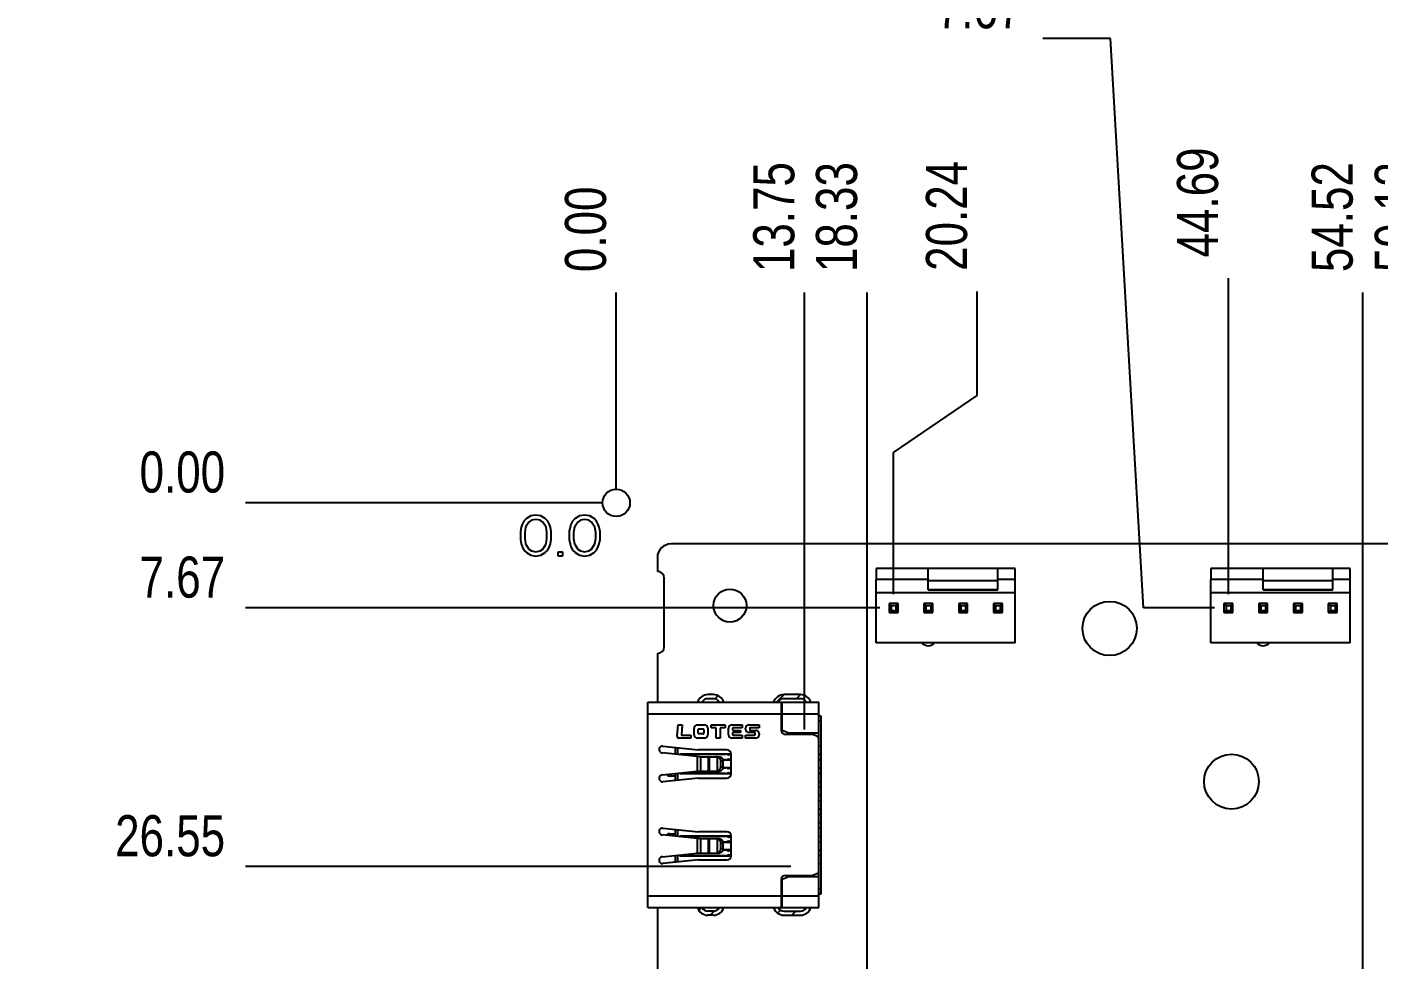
# Model space of a CAD drawing. Header units: millimetres. Extents: x 0 to 841, y 0 to 594.
# Drawn here: x 173.1 to 271.8, y 453.3 to 521.4 of the extents above; entities that cross this region are included whole.
import ezdxf

# ---------------------------------------------------------------- set-up
doc = ezdxf.new("R2010")
doc.units = ezdxf.units.MM
doc.header["$LTSCALE"] = 46.255
doc.layers.get('0').update_dxf_attribs({"linetype": 'CONTINUOUS'})
doc.layers.add('ASSEM_MEM', color=7, linetype='CONTINUOUS')
doc.styles.get("Standard").update_dxf_attribs({"font": 'txt', "width": 0.8})
doc.dimstyles.new('DIMSTYLE_1', dxfattribs={"dimtxt": 3, "dimasz": 2.1, "dimexe": 2, "dimexo": 1, "dimgap": 0.75, "dimtad": 0, "dimtih": 1, "dimtoh": 1, "dimzin": 0, "dimdsep": 46, "dimtxsty": 'STANDARD', "dimblk": '_FILLED', "dimblk1": '_FILLED', "dimblk2": '_FILLED', "dimcen": 0.09, "dimazin": 0, "dimtp": 0.01, "dimtm": 0.01, "dimtfac": 1, "dimtofl": 0, "dimtmove": 0, "dimatfit": 3, "dimldrblk": '_FILLED', "dimfxl": 1, "dimtolj": 1, "dimtzin": 0, "dimarcsym": 0})

# ---------------------------------------------------------------- blocks, each defined once
blk = doc.blocks.new('*D0')
at = {"color": 7, "linetype": 'CONTINUOUS'}
for p, q in [((242.458, 494.468), (242.458, 502.071)), ((236.337, 490.31), (242.458, 494.468)), ((236.337, 479.97), (236.337, 490.31))]:
    blk.add_line(p, q, dxfattribs=at)
at = {"color": 7, "linetype": 'CONTINUOUS', "insert": (238.708, 503.571), "char_height": 3, "width": 12, "attachment_point": 1, "rotation": 90, "line_spacing_factor": 0.9}
blk.add_mtext('20.24', dxfattribs=at)
blk = doc.blocks.new('_FILLED')
at = {"color": 0, "linetype": 'BYBLOCK'}
blk.add_solid([(0, 0), (-1, 0.167), (-1, -0.167)], dxfattribs=at)
blk = doc.blocks.new('*D1')
at = {"color": 7, "linetype": 'CONTINUOUS'}
blk.add_line((216.097, 487.64), (216.097, 501.984), dxfattribs=at)
at = {"color": 7, "linetype": 'CONTINUOUS', "insert": (212.347, 503.484), "char_height": 3, "width": 9.6, "attachment_point": 1, "rotation": 90, "line_spacing_factor": 0.9}
blk.add_mtext('0.00', dxfattribs=at)
blk = doc.blocks.new('*D2')
at = {"color": 7, "linetype": 'CONTINUOUS'}
blk.add_line((260.787, 479.97), (260.787, 503.051), dxfattribs=at)
at = {"color": 7, "linetype": 'CONTINUOUS', "insert": (257.037, 504.551), "char_height": 3, "width": 12, "attachment_point": 1, "rotation": 90, "line_spacing_factor": 0.9}
blk.add_mtext('44.69', dxfattribs=at)
blk = doc.blocks.new('*D3')
at = {"color": 7, "linetype": 'CONTINUOUS'}
blk.add_line((334.287, 479.97), (334.287, 501.315), dxfattribs=at)
at = {"color": 7, "linetype": 'CONTINUOUS', "insert": (330.537, 502.815), "char_height": 3, "width": 14.4, "attachment_point": 1, "rotation": 90, "line_spacing_factor": 0.9}
blk.add_mtext('118.19', dxfattribs=at)
blk = doc.blocks.new('*D4')
at = {"color": 7, "linetype": 'CONTINUOUS'}
blk.add_line((350.122, 482.44), (350.122, 501.984), dxfattribs=at)
at = {"color": 7, "linetype": 'CONTINUOUS', "insert": (346.372, 503.484), "char_height": 3, "width": 14.4, "attachment_point": 1, "rotation": 90, "line_spacing_factor": 0.9}
blk.add_mtext('134.03', dxfattribs=at)
blk = doc.blocks.new('*D5')
at = {"color": 7, "linetype": 'CONTINUOUS'}
blk.add_line((367.577, 462.79), (367.577, 501.984), dxfattribs=at)
at = {"color": 7, "linetype": 'CONTINUOUS', "insert": (363.827, 503.484), "char_height": 3, "width": 14.4, "attachment_point": 1, "rotation": 90, "line_spacing_factor": 0.9}
blk.add_mtext('151.48', dxfattribs=at)
blk = doc.blocks.new('*D6')
at = {"color": 7, "linetype": 'CONTINUOUS'}
blk.add_line((229.847, 470.09), (229.847, 501.984), dxfattribs=at)
at = {"color": 7, "linetype": 'CONTINUOUS', "insert": (226.097, 503.484), "char_height": 3, "width": 12, "attachment_point": 1, "rotation": 90, "line_spacing_factor": 0.9}
blk.add_mtext('13.75', dxfattribs=at)
blk = doc.blocks.new('*D9')
at = {"color": 7, "linetype": 'CONTINUOUS'}
blk.add_line((234.427, 389.49), (234.427, 501.984), dxfattribs=at)
at = {"color": 7, "linetype": 'CONTINUOUS', "insert": (230.677, 503.484), "char_height": 3, "width": 12, "attachment_point": 1, "rotation": 90, "line_spacing_factor": 0.9}
blk.add_mtext('18.33', dxfattribs=at)
blk = doc.blocks.new('*D16')
at = {"color": 7, "linetype": 'CONTINUOUS'}
blk.add_line((275.227, 479.94), (275.227, 501.984), dxfattribs=at)
at = {"color": 7, "linetype": 'CONTINUOUS', "insert": (271.477, 503.484), "char_height": 3, "width": 12, "attachment_point": 1, "rotation": 90, "line_spacing_factor": 0.9}
blk.add_mtext('59.13', dxfattribs=at)
blk = doc.blocks.new('*D17')
at = {"color": 7, "linetype": 'CONTINUOUS'}
blk.add_line((235.337, 478.97), (189.035, 478.97), dxfattribs=at)
at = {"color": 7, "linetype": 'CONTINUOUS', "insert": (187.535, 482.72), "char_height": 3, "width": 9.6, "attachment_point": 3, "line_spacing_factor": 0.9}
blk.add_mtext('7.67', dxfattribs=at)
blk = doc.blocks.new('*D18')
at = {"color": 7, "linetype": 'CONTINUOUS'}
blk.add_line((215.097, 486.64), (189.035, 486.64), dxfattribs=at)
at = {"color": 7, "linetype": 'CONTINUOUS', "insert": (187.535, 490.39), "char_height": 3, "width": 9.6, "attachment_point": 3, "line_spacing_factor": 0.9}
blk.add_mtext('0.00', dxfattribs=at)
blk = doc.blocks.new('*D20')
at = {"color": 7, "linetype": 'CONTINUOUS'}
for p, q in [((252.193, 520.53), (247.24, 520.53)), ((254.588, 478.97), (252.193, 520.53)), ((259.787, 478.97), (254.588, 478.97))]:
    blk.add_line(p, q, dxfattribs=at)
at = {"color": 7, "linetype": 'CONTINUOUS', "insert": (245.74, 524.28), "char_height": 3, "width": 9.6, "attachment_point": 3, "line_spacing_factor": 0.9}
blk.add_mtext('7.67', dxfattribs=at)
blk = doc.blocks.new('*D24')
at = {"color": 7, "linetype": 'CONTINUOUS'}
blk.add_line((228.847, 460.09), (189.035, 460.09), dxfattribs=at)
at = {"color": 7, "linetype": 'CONTINUOUS', "insert": (187.535, 463.84), "char_height": 3, "width": 12, "attachment_point": 3, "line_spacing_factor": 0.9}
blk.add_mtext('26.55', dxfattribs=at)
blk = doc.blocks.new('*D25')
at = {"color": 7, "linetype": 'CONTINUOUS'}
blk.add_line((227.007, 437.39), (188.553, 437.39), dxfattribs=at)
at = {"color": 7, "linetype": 'CONTINUOUS', "insert": (187.053, 441.14), "char_height": 3, "width": 12, "attachment_point": 3, "line_spacing_factor": 0.9}
blk.add_mtext('49.25', dxfattribs=at)
blk = doc.blocks.new('*D26')
at = {"color": 7, "linetype": 'CONTINUOUS'}
blk.add_line((227.007, 417.09), (188.976, 417.09), dxfattribs=at)
at = {"color": 7, "linetype": 'CONTINUOUS', "insert": (187.476, 420.84), "char_height": 3, "width": 12, "attachment_point": 3, "line_spacing_factor": 0.9}
blk.add_mtext('69.55', dxfattribs=at)
blk = doc.blocks.new('*D27')
at = {"color": 7, "linetype": 'CONTINUOUS'}
blk.add_line((233.127, 388.49), (189.035, 388.49), dxfattribs=at)
at = {"color": 7, "linetype": 'CONTINUOUS', "insert": (187.535, 392.24), "char_height": 3, "width": 12, "attachment_point": 3, "line_spacing_factor": 0.9}
blk.add_mtext('98.15', dxfattribs=at)
blk = doc.blocks.new('*D28')
at = {"color": 7, "linetype": 'CONTINUOUS'}
blk.add_line((230.697, 340.74), (189.035, 340.74), dxfattribs=at)
at = {"color": 7, "linetype": 'CONTINUOUS', "insert": (187.535, 344.49), "char_height": 3, "width": 14.4, "attachment_point": 3, "line_spacing_factor": 0.9}
blk.add_mtext('145.90', dxfattribs=at)
blk = doc.blocks.new('*D29')
at = {"color": 7, "linetype": 'CONTINUOUS'}
blk.add_line((247.942, 333.7), (189.035, 333.7), dxfattribs=at)
at = {"color": 7, "linetype": 'CONTINUOUS', "insert": (187.535, 337.45), "char_height": 3, "width": 14.4, "attachment_point": 3, "line_spacing_factor": 0.9}
blk.add_mtext('152.94', dxfattribs=at)
blk = doc.blocks.new('*D30')
at = {"color": 7, "linetype": 'CONTINUOUS'}
blk.add_line((263.297, 324.69), (189.035, 324.69), dxfattribs=at)
at = {"color": 7, "linetype": 'CONTINUOUS', "insert": (187.535, 328.44), "char_height": 3, "width": 14.4, "attachment_point": 3, "line_spacing_factor": 0.9}
blk.add_mtext('161.95', dxfattribs=at)
blk = doc.blocks.new('*D31')
at = {"color": 7, "linetype": 'CONTINUOUS'}
for p, q in [((235.797, 340.09), (234.19, 336.521)), ((274.497, 340.09), (235.797, 340.09)), ((234.19, 336.521), (189.035, 336.521))]:
    blk.add_line(p, q, dxfattribs=at)
at = {"color": 7, "linetype": 'CONTINUOUS', "insert": (187.535, 340.271), "char_height": 3, "width": 14.4, "attachment_point": 3, "line_spacing_factor": 0.9}
blk.add_mtext('146.55', dxfattribs=at)
blk = doc.blocks.new('*D35')
at = {"color": 7, "linetype": 'CONTINUOUS'}
for p, q in [((295.128, 475.624), (295.128, 487.615)), ((286.767, 471.772), (295.128, 475.624)), ((286.767, 464.65), (286.767, 471.772))]:
    blk.add_line(p, q, dxfattribs=at)
at = {"color": 7, "linetype": 'CONTINUOUS', "insert": (291.378, 489.115), "char_height": 3, "width": 12, "attachment_point": 1, "rotation": 90, "line_spacing_factor": 0.9}
blk.add_mtext('70.67', dxfattribs=at)
blk = doc.blocks.new('*D36')
at = {"color": 7, "linetype": 'CONTINUOUS'}
blk.add_line((314.767, 464.65), (314.767, 485.324), dxfattribs=at)
at = {"color": 7, "linetype": 'CONTINUOUS', "insert": (311.017, 486.824), "char_height": 3, "width": 12, "attachment_point": 1, "rotation": 90, "line_spacing_factor": 0.9}
blk.add_mtext('98.67', dxfattribs=at)
blk = doc.blocks.new('*D38')
at = {"color": 7, "linetype": 'CONTINUOUS'}
blk.add_line((270.617, 442.05), (270.617, 501.984), dxfattribs=at)
at = {"color": 7, "linetype": 'CONTINUOUS', "insert": (266.867, 503.484), "char_height": 3, "width": 12, "attachment_point": 1, "rotation": 90, "line_spacing_factor": 0.9}
blk.add_mtext('54.52', dxfattribs=at)
blk = doc.blocks.new('*D41')
at = {"color": 7, "linetype": 'CONTINUOUS'}
blk.add_line((344.717, 442.05), (344.717, 447.807), dxfattribs=at)
at = {"color": 7, "linetype": 'CONTINUOUS', "insert": (340.967, 449.307), "char_height": 3, "width": 14.4, "attachment_point": 1, "rotation": 90, "line_spacing_factor": 0.9}
blk.add_mtext('128.62', dxfattribs=at)
blk = doc.blocks.new('*D43')
at = {"color": 7, "linetype": 'CONTINUOUS'}
blk.add_line((284.367, 448.45), (189.035, 448.45), dxfattribs=at)
at = {"color": 7, "linetype": 'CONTINUOUS', "insert": (187.535, 452.2), "char_height": 3, "width": 12, "attachment_point": 3, "line_spacing_factor": 0.9}
blk.add_mtext('38.19', dxfattribs=at)
blk = doc.blocks.new('*D50')
at = {"color": 7, "linetype": 'CONTINUOUS'}
blk.add_line((254.417, 414.45), (250.078, 414.45), dxfattribs=at)
at = {"color": 7, "linetype": 'CONTINUOUS', "insert": (248.578, 418.2), "char_height": 3, "width": 12, "attachment_point": 3, "line_spacing_factor": 0.9}
blk.add_mtext('72.19', dxfattribs=at)
blk = doc.blocks.new('*D51')
at = {"color": 7, "linetype": 'CONTINUOUS'}
for p, q in [((265.292, 442.453), (251.249, 442.453)), ((267.941, 441.05), (265.292, 442.453)), ((269.617, 441.05), (267.941, 441.05))]:
    blk.add_line(p, q, dxfattribs=at)
at = {"color": 7, "linetype": 'CONTINUOUS', "insert": (249.749, 446.203), "char_height": 3, "width": 12, "attachment_point": 3, "line_spacing_factor": 0.9}
blk.add_mtext('45.59', dxfattribs=at)
blk = doc.blocks.new('*D52')
at = {"color": 7, "linetype": 'CONTINUOUS'}
blk.add_line((362.072, 481.41), (362.072, 501.984), dxfattribs=at)
at = {"color": 7, "linetype": 'CONTINUOUS', "insert": (358.322, 503.484), "char_height": 3, "width": 14.4, "attachment_point": 1, "rotation": 90, "line_spacing_factor": 0.9}
blk.add_mtext('145.97', dxfattribs=at)
blk = doc.blocks.new('*D56')
at = {"color": 7, "linetype": 'CONTINUOUS'}
blk.add_line((231.377, 371.54), (188.972, 371.54), dxfattribs=at)
at = {"color": 7, "linetype": 'CONTINUOUS', "insert": (187.472, 375.29), "char_height": 3, "width": 14.4, "attachment_point": 3, "line_spacing_factor": 0.9}
blk.add_mtext('115.10', dxfattribs=at)

msp = doc.modelspace()

# ---------------------------------------------------------------- linework, layer by layer
at = {"layer": 'ASSEM_MEM', "color": 40, "linetype": 'CONTINUOUS'}
for p, q in [((209.847, 485.687), (209.534, 485.495)), ((210.222, 485.75), (209.847, 485.687)), ((210.597, 485.687), (210.222, 485.75)), ((210.909, 485.495), (210.597, 485.687)), ((213.409, 485.687), (213.097, 485.495)), ((213.784, 485.75), (213.409, 485.687)), ((214.159, 485.687), (213.784, 485.75)), ((214.472, 485.495), (214.159, 485.687)), ((209.159, 484.857), (209.097, 484.538)), ((209.222, 485.048), (209.159, 484.857)), ((209.347, 485.304), (209.222, 485.048)), ((209.534, 485.495), (209.347, 485.304)), ((209.472, 484.857), (209.409, 484.474)), ((209.722, 485.24), (209.472, 484.857)), ((209.909, 485.367), (209.722, 485.24)), ((210.222, 485.431), (209.909, 485.367)), ((210.534, 485.367), (210.222, 485.431)), ((210.722, 485.24), (210.534, 485.367)), ((210.972, 484.857), (210.722, 485.24)), ((211.097, 485.304), (210.909, 485.495)), ((211.034, 484.474), (210.972, 484.857)), ((211.222, 485.048), (211.097, 485.304)), ((211.284, 484.857), (211.222, 485.048)), ((211.347, 484.538), (211.284, 484.857)), ((212.722, 484.857), (212.659, 484.538)), ((212.784, 485.048), (212.722, 484.857)), ((212.909, 485.304), (212.784, 485.048)), ((213.097, 485.495), (212.909, 485.304)), ((213.034, 484.857), (212.972, 484.474)), ((213.284, 485.24), (213.034, 484.857)), ((213.472, 485.367), (213.284, 485.24)), ((213.784, 485.431), (213.472, 485.367)), ((214.097, 485.367), (213.784, 485.431)), ((214.284, 485.24), (214.097, 485.367)), ((214.534, 484.857), (214.284, 485.24)), ((214.659, 485.304), (214.472, 485.495)), ((214.597, 484.474), (214.534, 484.857)), ((214.784, 485.048), (214.659, 485.304)), ((214.847, 484.857), (214.784, 485.048)), ((214.909, 484.538), (214.847, 484.857)), ((209.097, 484.538), (209.097, 483.963)), ((209.097, 483.963), (209.159, 483.644)), ((209.409, 484.474), (209.409, 484.027)), ((209.409, 484.027), (209.472, 483.644)), ((210.972, 483.644), (211.034, 484.027)), ((211.034, 484.027), (211.034, 484.474)), ((211.284, 483.644), (211.347, 483.963)), ((211.347, 483.963), (211.347, 484.538)), ((212.659, 484.538), (212.659, 483.963)), ((212.659, 483.963), (212.722, 483.644)), ((212.972, 484.474), (212.972, 484.027)), ((212.972, 484.027), (213.034, 483.644)), ((214.534, 483.644), (214.597, 484.027)), ((214.597, 484.027), (214.597, 484.474)), ((214.847, 483.644), (214.909, 483.963)), ((214.909, 483.963), (214.909, 484.538)), ((209.159, 483.644), (209.222, 483.452)), ((209.222, 483.452), (209.347, 483.197)), ((209.347, 483.197), (209.534, 483.006)), ((209.472, 483.644), (209.722, 483.261)), ((209.534, 483.006), (209.847, 482.814)), ((209.722, 483.261), (209.909, 483.133)), ((209.847, 482.814), (210.222, 482.75)), ((209.909, 483.133), (210.222, 483.069)), ((210.222, 483.069), (210.534, 483.133)), ((210.222, 482.75), (210.597, 482.814)), ((210.534, 483.133), (210.722, 483.261)), ((210.597, 482.814), (210.909, 483.006)), ((210.722, 483.261), (210.972, 483.644)), ((210.909, 483.006), (211.097, 483.197)), ((211.097, 483.197), (211.222, 483.452)), ((211.222, 483.452), (211.284, 483.644)), ((211.847, 482.75), (211.847, 483.069)), ((211.847, 483.069), (212.159, 483.069)), ((212.159, 482.75), (211.847, 482.75)), ((212.159, 483.069), (212.159, 482.75)), ((212.722, 483.644), (212.784, 483.452)), ((212.784, 483.452), (212.909, 483.197)), ((212.909, 483.197), (213.097, 483.006)), ((213.034, 483.644), (213.284, 483.261)), ((213.097, 483.006), (213.409, 482.814)), ((213.284, 483.261), (213.472, 483.133)), ((213.409, 482.814), (213.784, 482.75)), ((213.472, 483.133), (213.784, 483.069)), ((213.784, 483.069), (214.097, 483.133)), ((213.784, 482.75), (214.159, 482.814)), ((214.097, 483.133), (214.284, 483.261)), ((214.159, 482.814), (214.472, 483.006)), ((214.284, 483.261), (214.534, 483.644)), ((214.472, 483.006), (214.659, 483.197)), ((214.659, 483.197), (214.784, 483.452)), ((214.784, 483.452), (214.847, 483.644))]:
    msp.add_line(p, q, dxfattribs=at)
at = {"layer": 'ASSEM_MEM', "color": 7, "linetype": 'CONTINUOUS'}
for p, q in [((388.097, 483.64), (220.097, 483.64)), ((219.097, 482.64), (219.097, 481.64)), ((235.067, 481.84), (235.067, 481.07)), ((245.227, 481.84), (235.067, 481.84)), ((238.877, 480.285), (238.877, 481.84)), ((243.957, 480.285), (243.957, 481.84)), ((245.227, 476.43), (245.227, 481.84)), ((259.517, 481.84), (259.517, 481.07)), ((269.677, 481.84), (259.517, 481.84)), ((263.327, 480.285), (263.327, 481.84)), ((268.407, 480.285), (268.407, 481.84)), ((269.677, 476.43), (269.677, 481.84)), ((219.597, 476.14), (219.597, 481.14)), ((235.067, 481.07), (238.877, 481.07)), ((235.067, 476.43), (235.067, 481.055)), ((238.877, 480.97), (243.957, 480.97)), ((243.957, 481.07), (245.227, 481.07)), ((259.517, 481.07), (263.327, 481.07)), ((259.517, 476.43), (259.517, 481.055)), ((263.327, 480.97), (268.407, 480.97)), ((268.407, 481.07), (269.677, 481.07)), ((245.227, 480.079), (235.067, 480.079)), ((238.877, 480.295), (243.957, 480.295)), ((243.957, 480.285), (238.877, 480.285)), ((269.677, 480.079), (259.517, 480.079)), ((263.327, 480.295), (268.407, 480.295)), ((268.407, 480.285), (263.327, 480.285)), ((236.017, 479.29), (236.017, 478.64)), ((236.167, 479.14), (236.017, 479.29)), ((236.667, 479.29), (236.017, 479.29)), ((236.017, 478.64), (236.167, 478.79)), ((236.167, 479.14), (236.167, 478.79)), ((236.167, 479.14), (236.517, 479.14)), ((236.167, 478.79), (236.517, 478.79)), ((236.667, 479.29), (236.517, 479.14)), ((236.517, 479.14), (236.517, 478.79)), ((236.667, 478.64), (236.517, 478.79)), ((236.667, 478.64), (236.667, 479.29)), ((238.557, 479.29), (238.557, 478.64)), ((238.707, 479.14), (238.557, 479.29)), ((239.207, 479.29), (238.557, 479.29)), ((238.557, 478.64), (238.707, 478.79)), ((238.707, 479.14), (238.707, 478.79)), ((238.707, 479.14), (239.057, 479.14)), ((238.707, 478.79), (239.057, 478.79)), ((239.207, 479.29), (239.057, 479.14)), ((239.057, 479.14), (239.057, 478.79)), ((239.207, 478.64), (239.057, 478.79)), ((239.207, 478.64), (239.207, 479.29)), ((241.097, 479.29), (241.097, 478.64)), ((241.247, 479.14), (241.097, 479.29)), ((241.747, 479.29), (241.097, 479.29)), ((241.097, 478.64), (241.247, 478.79)), ((241.247, 479.14), (241.247, 478.79)), ((241.247, 479.14), (241.597, 479.14)), ((241.247, 478.79), (241.597, 478.79)), ((241.747, 479.29), (241.597, 479.14)), ((241.597, 479.14), (241.597, 478.79)), ((241.747, 478.64), (241.597, 478.79)), ((241.747, 478.64), (241.747, 479.29)), ((243.637, 479.29), (243.637, 478.64)), ((243.787, 479.14), (243.637, 479.29)), ((244.287, 479.29), (243.637, 479.29)), ((243.637, 478.64), (243.787, 478.79)), ((243.787, 479.14), (243.787, 478.79)), ((243.787, 479.14), (244.137, 479.14)), ((243.787, 478.79), (244.137, 478.79)), ((244.287, 479.29), (244.137, 479.14)), ((244.137, 479.14), (244.137, 478.79)), ((244.287, 478.64), (244.137, 478.79)), ((244.287, 478.64), (244.287, 479.29)), ((260.467, 479.29), (260.467, 478.64)), ((260.617, 479.14), (260.467, 479.29)), ((261.117, 479.29), (260.467, 479.29)), ((260.467, 478.64), (260.617, 478.79)), ((260.617, 479.14), (260.617, 478.79)), ((260.617, 479.14), (260.967, 479.14)), ((260.617, 478.79), (260.967, 478.79)), ((261.117, 479.29), (260.967, 479.14)), ((260.967, 479.14), (260.967, 478.79)), ((261.117, 478.64), (260.967, 478.79)), ((261.117, 478.64), (261.117, 479.29)), ((263.007, 479.29), (263.007, 478.64)), ((263.157, 479.14), (263.007, 479.29)), ((263.657, 479.29), (263.007, 479.29)), ((263.007, 478.64), (263.157, 478.79)), ((263.157, 479.14), (263.157, 478.79)), ((263.157, 479.14), (263.507, 479.14)), ((263.157, 478.79), (263.507, 478.79)), ((263.657, 479.29), (263.507, 479.14)), ((263.507, 479.14), (263.507, 478.79)), ((263.657, 478.64), (263.507, 478.79)), ((263.657, 478.64), (263.657, 479.29)), ((265.547, 479.29), (265.547, 478.64)), ((265.697, 479.14), (265.547, 479.29)), ((266.197, 479.29), (265.547, 479.29)), ((265.547, 478.64), (265.697, 478.79)), ((265.697, 479.14), (265.697, 478.79)), ((265.697, 479.14), (266.047, 479.14)), ((265.697, 478.79), (266.047, 478.79)), ((266.197, 479.29), (266.047, 479.14)), ((266.047, 479.14), (266.047, 478.79)), ((266.197, 478.64), (266.047, 478.79)), ((266.197, 478.64), (266.197, 479.29)), ((268.087, 479.29), (268.087, 478.64)), ((268.237, 479.14), (268.087, 479.29)), ((268.737, 479.29), (268.087, 479.29)), ((268.087, 478.64), (268.237, 478.79)), ((268.237, 479.14), (268.237, 478.79)), ((268.237, 479.14), (268.587, 479.14)), ((268.237, 478.79), (268.587, 478.79)), ((268.737, 479.29), (268.587, 479.14)), ((268.587, 479.14), (268.587, 478.79)), ((268.737, 478.64), (268.587, 478.79)), ((268.737, 478.64), (268.737, 479.29)), ((236.017, 478.64), (236.667, 478.64)), ((238.557, 478.64), (239.207, 478.64)), ((241.097, 478.64), (241.747, 478.64)), ((243.637, 478.64), (244.287, 478.64)), ((260.467, 478.64), (261.117, 478.64)), ((263.007, 478.64), (263.657, 478.64)), ((265.547, 478.64), (266.197, 478.64)), ((268.087, 478.64), (268.737, 478.64)), ((245.227, 476.43), (235.067, 476.43)), ((269.677, 476.43), (259.517, 476.43)), ((219.097, 475.64), (219.097, 472.09)), ((218.397, 457.09), (218.397, 472.09)), ((218.397, 472.09), (230.897, 472.09)), ((223.187, 472.64), (222.787, 472.64)), ((223.187, 472.34), (222.787, 472.34)), ((223.289, 472.33), (223.525, 472.565)), ((227.807, 472.09), (228.357, 472.64)), ((228.147, 472.09), (228.147, 470.04)), ((228.197, 470.04), (228.197, 472.09)), ((229.547, 472.64), (228.347, 472.64)), ((229.547, 472.34), (228.347, 472.34)), ((229.247, 472.34), (229.547, 472.64)), ((230.186, 472.09), (230.272, 472.177)), ((230.897, 457.09), (230.897, 472.09)), ((218.397, 471.24), (228.147, 471.24)), ((228.197, 471.59), (228.147, 471.59)), ((228.147, 471.565), (228.197, 471.565)), ((228.147, 471.265), (228.197, 471.265)), ((228.197, 471.24), (230.897, 471.24)), ((230.897, 471.097), (231.021, 471.097)), ((231.021, 471.097), (231.021, 458.084)), ((220.534, 469.599), (220.608, 470.441)), ((220.608, 470.441), (220.915, 470.441)), ((220.915, 470.441), (220.852, 469.717)), ((221.776, 469.715), (221.776, 470.195)), ((222.022, 470.441), (222.538, 470.441)), ((222.082, 469.805), (222.082, 470.105)), ((222.112, 470.135), (222.448, 470.135)), ((222.478, 470.105), (222.478, 469.805)), ((222.784, 470.195), (222.784, 469.715)), ((223.03, 470.225), (223.03, 470.441)), ((223.03, 470.441), (224.038, 470.441)), ((223.351, 470.225), (223.03, 470.225)), ((223.381, 469.469), (223.381, 470.195)), ((223.687, 470.195), (223.687, 469.469)), ((224.038, 470.225), (223.717, 470.225)), ((224.038, 470.441), (224.038, 470.225)), ((224.284, 469.715), (224.284, 470.195)), ((224.53, 470.441), (225.292, 470.441)), ((224.59, 470.195), (224.59, 470.06)), ((225.292, 470.225), (224.62, 470.225)), ((224.62, 470.03), (225.172, 470.03)), ((225.172, 469.88), (224.62, 469.88)), ((225.172, 470.03), (225.172, 469.88)), ((225.292, 470.441), (225.292, 470.225)), ((225.538, 470.126), (225.538, 470.195)), ((225.784, 470.441), (226.534, 470.441)), ((226.198, 469.88), (225.784, 469.88)), ((225.844, 470.195), (225.844, 470.06)), ((226.534, 470.225), (225.874, 470.225)), ((225.874, 470.03), (226.288, 470.03)), ((226.534, 470.441), (226.534, 470.225)), ((228.197, 470.04), (228.697, 469.84)), ((230.897, 470.717), (231.021, 470.717)), ((221.53, 469.469), (220.654, 469.469)), ((220.882, 469.685), (221.53, 469.685)), ((221.53, 469.685), (221.53, 469.469)), ((222.538, 469.469), (222.022, 469.469)), ((222.448, 469.775), (222.112, 469.775)), ((223.687, 469.469), (223.381, 469.469)), ((225.292, 469.469), (224.53, 469.469)), ((224.59, 469.85), (224.59, 469.715)), ((224.62, 469.685), (225.292, 469.685)), ((225.292, 469.685), (225.292, 469.469)), ((225.538, 469.469), (225.538, 469.685)), ((225.538, 469.685), (226.198, 469.685)), ((226.288, 469.469), (225.538, 469.469)), ((226.228, 469.715), (226.228, 469.85)), ((226.534, 469.784), (226.534, 469.715)), ((230.348, 469.74), (228.447, 469.74)), ((228.697, 469.84), (230.897, 469.84)), ((229.847, 469.74), (229.847, 469.84)), ((230.739, 469.603), (230.441, 469.722)), ((231.021, 468.892), (230.897, 468.873)), ((221.998, 468.117), (219.477, 468.38)), ((219.502, 468.879), (222.097, 468.608)), ((220.397, 468.786), (220.397, 468.284)), ((220.597, 468.263), (220.597, 468.765)), ((220.747, 468.248), (220.747, 468.33)), ((220.747, 468.33), (224.474, 468.33)), ((221.262, 468.3), (220.891, 468.233)), ((221.182, 468.202), (221.182, 468.286)), ((221.262, 468.3), (224.065, 468.3)), ((221.998, 468.117), (221.998, 467.044)), ((222.175, 468.107), (221.998, 468.117)), ((224.177, 468.608), (222.097, 468.608)), ((222.175, 468.107), (223.623, 468.107)), ((222.273, 467.054), (222.273, 468.107)), ((222.8, 468.107), (222.8, 467.054)), ((222.9, 467.054), (222.9, 468.107)), ((223.46, 468.09), (223.46, 467.071)), ((224.236, 468.249), (224.115, 468.292)), ((224.115, 467.889), (224.236, 467.932)), ((224.477, 468.24), (224.286, 468.24)), ((224.286, 467.94), (224.477, 467.94)), ((224.477, 466.853), (224.477, 468.308)), ((230.897, 468.31), (231.021, 468.292)), ((219.477, 466.78), (221.998, 467.044)), ((220.961, 466.935), (221.262, 466.88)), ((221.182, 466.895), (221.182, 466.958)), ((221.998, 467.044), (222.175, 467.054)), ((222.175, 467.054), (223.623, 467.054)), ((223.733, 467.354), (223.733, 467.807)), ((223.733, 467.807), (223.883, 467.807)), ((223.883, 467.354), (223.733, 467.354)), ((224.065, 467.88), (223.875, 467.88)), ((223.877, 467.3), (224.065, 467.3)), ((224.477, 467.85), (223.878, 467.85)), ((223.88, 467.33), (224.477, 467.33)), ((223.883, 467.807), (223.883, 467.354)), ((224.236, 467.249), (224.115, 467.292)), ((224.115, 466.889), (224.236, 466.932)), ((224.477, 467.24), (224.286, 467.24)), ((224.286, 466.94), (224.477, 466.94)), ((231.021, 467.892), (230.897, 467.873)), ((230.897, 467.31), (231.021, 467.292)), ((222.097, 466.553), (219.502, 466.282)), ((220.397, 466.69), (219.973, 466.69)), ((220.397, 466.876), (220.397, 466.375)), ((220.597, 466.396), (220.597, 466.897)), ((220.747, 466.85), (220.747, 466.913)), ((224.477, 466.85), (220.747, 466.85)), ((224.065, 466.88), (221.262, 466.88)), ((222.097, 466.553), (224.177, 466.553)), ((231.021, 466.892), (230.897, 466.873)), ((230.897, 466.31), (231.021, 466.292)), ((231.021, 465.892), (230.897, 465.873)), ((230.897, 465.31), (231.021, 465.292)), ((231.021, 464.892), (230.897, 464.873)), ((230.897, 464.31), (231.021, 464.292)), ((231.021, 463.892), (230.897, 463.873)), ((230.897, 463.31), (231.021, 463.292)), ((221.998, 462.137), (219.477, 462.4)), ((219.502, 462.899), (222.097, 462.628)), ((219.973, 462.49), (220.397, 462.49)), ((220.397, 462.806), (220.397, 462.304)), ((220.597, 462.283), (220.597, 462.785)), ((220.747, 462.268), (220.747, 462.33)), ((220.747, 462.33), (224.477, 462.33)), ((221.262, 462.3), (220.961, 462.245)), ((221.182, 462.222), (221.182, 462.286)), ((221.262, 462.3), (224.065, 462.3)), ((221.998, 462.137), (221.998, 461.064)), ((222.175, 462.127), (221.998, 462.137)), ((224.177, 462.628), (222.097, 462.628)), ((222.175, 462.127), (223.623, 462.127)), ((222.273, 461.074), (222.273, 462.127)), ((222.8, 462.127), (222.8, 461.074)), ((222.9, 461.074), (222.9, 462.127)), ((223.46, 462.11), (223.46, 461.091)), ((224.236, 462.249), (224.115, 462.292)), ((224.477, 462.24), (224.286, 462.24)), ((224.477, 460.873), (224.477, 462.328)), ((231.021, 462.892), (230.897, 462.873)), ((230.897, 462.31), (231.021, 462.292)), ((219.477, 460.8), (221.998, 461.064)), ((221.998, 461.064), (222.175, 461.074)), ((222.175, 461.074), (223.623, 461.074)), ((223.733, 461.374), (223.733, 461.827)), ((223.733, 461.827), (223.883, 461.827)), ((223.883, 461.374), (223.733, 461.374)), ((223.875, 461.3), (224.065, 461.3)), ((224.065, 461.88), (223.877, 461.88)), ((223.878, 461.33), (224.477, 461.33)), ((224.477, 461.85), (223.88, 461.85)), ((223.883, 461.827), (223.883, 461.374)), ((224.115, 461.889), (224.236, 461.932)), ((224.236, 461.249), (224.115, 461.292)), ((224.286, 461.94), (224.477, 461.94)), ((224.477, 461.24), (224.286, 461.24)), ((231.021, 461.892), (230.897, 461.873)), ((230.897, 461.31), (231.021, 461.292)), ((222.097, 460.573), (219.502, 460.302)), ((220.397, 460.896), (220.397, 460.395)), ((220.597, 460.416), (220.597, 460.917)), ((220.747, 460.85), (220.747, 460.933)), ((224.474, 460.85), (220.747, 460.85)), ((220.891, 460.948), (221.262, 460.88)), ((221.182, 460.895), (221.182, 460.978)), ((224.065, 460.88), (221.262, 460.88)), ((222.097, 460.573), (224.177, 460.573)), ((224.115, 460.889), (224.236, 460.932)), ((224.286, 460.94), (224.477, 460.94)), ((231.021, 460.892), (230.897, 460.873)), ((230.897, 460.31), (231.021, 460.292)), ((228.147, 459.14), (228.147, 457.09)), ((228.697, 459.34), (228.197, 459.14)), ((228.197, 457.09), (228.197, 459.14)), ((228.447, 459.44), (230.348, 459.44)), ((230.897, 459.34), (228.697, 459.34)), ((229.847, 459.34), (229.847, 459.44)), ((230.441, 459.458), (230.739, 459.577)), ((231.021, 458.464), (230.897, 458.464)), ((231.021, 458.084), (230.897, 458.084)), ((228.147, 457.94), (218.397, 457.94)), ((218.397, 457.09), (230.897, 457.09)), ((219.097, 457.09), (219.097, 444.61)), ((222.124, 456.892), (222.322, 457.09)), ((228.197, 457.915), (228.147, 457.915)), ((228.197, 457.615), (228.147, 457.615)), ((228.147, 457.59), (228.197, 457.59)), ((230.897, 457.94), (228.197, 457.94)), ((223.187, 456.84), (222.787, 456.84)), ((223.187, 456.54), (222.787, 456.54)), ((222.961, 456.54), (223.268, 456.847)), ((227.874, 456.695), (228.09, 456.911)), ((228.347, 456.84), (229.547, 456.84)), ((228.347, 456.54), (229.547, 456.54)), ((228.908, 456.54), (229.208, 456.84))]:
    msp.add_line(p, q, dxfattribs=at)
for points in [[(223.46, 468.09), (223.432, 468.099), (223.403, 468.105), (223.373, 468.107)], [(223.623, 468.107), (223.691, 468.096), (223.753, 468.066), (223.807, 468.019), (223.848, 467.957), (223.874, 467.885), (223.883, 467.807)], [(223.373, 467.054), (223.403, 467.056), (223.432, 467.062), (223.46, 467.071)], [(223.883, 467.354), (223.874, 467.276), (223.848, 467.204), (223.807, 467.142), (223.753, 467.094), (223.691, 467.064), (223.623, 467.054)], [(219.778, 466.812), (219.799, 466.778), (219.85, 466.731), (219.909, 466.701), (219.973, 466.69)], [(219.973, 462.49), (219.909, 462.48), (219.85, 462.45), (219.799, 462.402), (219.778, 462.369)], [(223.46, 462.11), (223.432, 462.119), (223.403, 462.125), (223.373, 462.127)], [(223.623, 462.127), (223.691, 462.116), (223.753, 462.086), (223.807, 462.039), (223.848, 461.977), (223.874, 461.905), (223.883, 461.827)], [(223.373, 461.074), (223.403, 461.076), (223.432, 461.082), (223.46, 461.091)], [(223.883, 461.374), (223.874, 461.296), (223.848, 461.224), (223.807, 461.162), (223.753, 461.114), (223.691, 461.084), (223.623, 461.074)]]:
    msp.add_lwpolyline(points, dxfattribs=at)
for centre, radius in [((216.097, 486.64), 1), ((224.397, 479.14), 1.2), ((252.117, 477.47), 1.98), ((261.017, 466.29), 2)]:
    msp.add_circle(centre, radius, dxfattribs=at)
for centre, radius, start, end in [((220.097, 482.64), 1, 90, 180), ((219.097, 481.14), 0.5, 0, 90), ((219.097, 476.14), 0.5, 270, 360), ((238.877, 476.78), 0.575, 217.50423, 322.49577), ((263.327, 476.78), 0.575, 217.50423, 322.49577), ((222.787, 471.84), 0.8, 90, 161.78867), ((222.787, 471.84), 0.5, 90, 150), ((223.187, 471.84), 0.8, 18.21133, 90), ((223.187, 471.84), 0.5, 30, 90), ((228.347, 471.84), 0.8, 90, 161.78867), ((228.347, 471.84), 0.5, 90, 150), ((229.547, 471.84), 0.8, 18.21133, 90), ((229.547, 471.84), 0.5, 30, 90), ((229.547, 471.84), 0.5, 29.62581, 30), ((222.022, 470.195), 0.246, 90, 180), ((222.112, 470.105), 0.03, 90, 180), ((222.448, 470.105), 0.03, 360, 90), ((222.538, 470.195), 0.246, 360, 90), ((223.351, 470.195), 0.03, 360, 90), ((223.717, 470.195), 0.03, 90, 180), ((224.53, 470.195), 0.246, 90, 180), ((224.62, 470.195), 0.03, 90, 180), ((224.62, 470.06), 0.03, 180, 270), ((224.62, 469.85), 0.03, 90, 180), ((225.784, 470.195), 0.246, 90, 180), ((225.784, 470.126), 0.246, 180, 270), ((225.874, 470.195), 0.03, 90, 180), ((225.874, 470.06), 0.03, 180, 270), ((226.198, 469.85), 0.03, 360, 90), ((226.288, 469.784), 0.246, 360, 90), ((228.447, 470.04), 0.3, 180, 270), ((220.654, 469.589), 0.12, 175.00464, 270), ((220.882, 469.715), 0.03, 175.00464, 270), ((222.022, 469.715), 0.246, 180, 270), ((222.112, 469.805), 0.03, 180, 270), ((222.448, 469.805), 0.03, 270, 0), ((222.538, 469.715), 0.246, 270, 0), ((224.53, 469.715), 0.246, 180, 270), ((224.62, 469.715), 0.03, 180, 270), ((226.198, 469.715), 0.03, 270, 0), ((226.288, 469.715), 0.246, 270, 0), ((230.348, 469.49), 0.25, 68.19859, 90), ((230.647, 469.371), 0.25, 0, 68.19859), ((219.477, 468.63), 0.25, 84.03871, 270), ((224.065, 468.15), 0.15, 70.5, 90), ((224.177, 468.308), 0.3, 0, 90), ((224.286, 468.39), 0.15, 250.5, 270), ((224.286, 467.79), 0.15, 90, 109.5), ((224.065, 468.03), 0.15, 270, 289.5), ((224.065, 467.15), 0.15, 70.5, 90), ((224.286, 467.39), 0.15, 250.5, 270), ((224.286, 466.79), 0.15, 90, 109.5), ((219.477, 466.53), 0.25, 90, 275.96129), ((224.065, 467.03), 0.15, 270, 289.5), ((224.177, 466.853), 0.3, 270, 360), ((219.477, 462.65), 0.25, 84.03871, 270), ((224.065, 462.15), 0.15, 70.5, 90), ((224.177, 462.328), 0.3, 0, 90), ((224.286, 462.39), 0.15, 250.5, 270), ((224.065, 462.03), 0.15, 270, 289.5), ((224.065, 461.15), 0.15, 70.5, 90), ((224.286, 461.79), 0.15, 90, 109.5), ((224.286, 461.39), 0.15, 250.5, 270), ((219.477, 460.55), 0.25, 90, 275.96129), ((224.065, 461.03), 0.15, 270, 289.5), ((224.177, 460.873), 0.3, 270, 360), ((224.286, 460.79), 0.15, 90, 109.5), ((228.447, 459.14), 0.3, 90, 180), ((230.348, 459.69), 0.25, 270, 291.80141), ((230.647, 459.81), 0.25, 291.80141, 360), ((222.787, 457.34), 0.8, 198.21133, 270), ((222.787, 457.34), 0.5, 210, 270), ((223.187, 457.34), 0.8, 270, 341.78867), ((223.187, 457.34), 0.5, 270, 330), ((228.347, 457.34), 0.8, 198.21133, 270), ((228.347, 457.34), 0.5, 210, 270), ((229.547, 457.34), 0.8, 270, 341.78867), ((229.547, 457.34), 0.5, 270, 330)]:
    msp.add_arc(centre, radius, start, end, dxfattribs=at)
for centre, start_param, end_param in [((223.323, 467.807), 0, 1.230959), ((223.323, 467.354), -1.230959, 0), ((223.323, 461.827), 0, 1.230959), ((223.323, 461.374), -1.230959, 0)]:
    msp.add_ellipse(centre, major_axis=(0.41, 0), ratio=0.732051, start_param=start_param, end_param=end_param, dxfattribs=at)

# ---------------------------------------------------------------- dimensions: what is measured, and where the dimension line sits
at = {"color": 7, "linetype": 'CONTINUOUS'}
for feature_location, offset, dtype, origin, picture, middle in [((259.787, 478.97), (-12.546, 41.56), 0, (260.787, 486.64), '*D20', (240.94, 522.78)), ((350.121501382, 482.440339129), (0, 19.543777876), 1, (216.096501382, 481.440339129), '*D4', (347.87150358, 511.059112083)), ((367.577, 462.79), (0, 39.194), 1, (216.097, 461.79), '*D5', (365.327, 511.059)), ((362.071501381, 481.410071325), (0, 20.57404568), 1, (216.096501382, 480.410071325), '*D52', (359.821503579, 510.984117806)), ((334.287, 479.97), (0, 21.345), 1, (216.097, 478.97), '*D3', (332.036, 510.315)), ((260.787, 479.97), (0, 23.081), 1, (216.097, 478.97), '*D2', (258.536, 510.551)), ((236.337, 479.97), (6.122, 22.1), 1, (216.097, 486.64), '*D0', (240.208, 509.646)), ((229.847, 470.09), (0, 31.894), 1, (216.097, 469.09), '*D6', (227.597, 509.859)), ((234.427, 389.49), (0, 112.494), 1, (216.097, 388.49), '*D9', (232.177, 509.859)), ((275.227, 479.94), (0, 22.044), 1, (216.097, 478.94), '*D16', (272.977, 509.559)), ((270.617, 442.05), (0, 59.934), 1, (216.097, 441.05), '*D38', (268.367, 509.484)), ((216.096501382, 487.640339129), (0, 14.343777876), 1, (216.096501382, 486.640339129), '*D1', (213.84650358, 508.284123161)), ((286.767, 464.65), (8.362, 22.965), 1, (216.097, 463.65), '*D35', (292.878, 495.115)), ((314.767, 464.65), (0, 20.674), 1, (216.097, 463.65), '*D36', (312.517, 492.824)), ((215.096501382, 486.640339129), (-26.061973537, 0), 0, (216.096501382, 486.640339129), '*D18', (182.73452578, 488.890339661)), ((231.377, 371.54), (-42.405, 0), 0, (232.377, 486.64), '*D56', (180.572, 373.79)), ((230.697, 340.74), (-41.662, 0), 0, (231.697, 486.64), '*D28', (180.635, 342.99)), ((247.942, 333.7), (-58.907, 0), 0, (248.942, 486.64), '*D29', (180.71, 335.95)), ((263.297, 324.69), (-74.262, 0), 0, (264.297, 486.64), '*D30', (180.71, 326.94)), ((274.497, 340.09), (-85.462, -3.57), 0, (275.497, 486.64), '*D31', (180.71, 338.771)), ((227.007, 437.39), (-38.454, 0), 0, (228.007, 486.64), '*D25', (181.128, 439.64)), ((227.007, 417.09), (-38.031, 0), 0, (228.007, 486.64), '*D26', (181.551, 419.34)), ((228.847, 460.09), (-39.812, 0), 0, (229.847, 486.64), '*D24', (181.61, 462.34)), ((233.127, 388.49), (-44.092, 0), 0, (234.127, 486.64), '*D27', (181.61, 390.74)), ((284.367, 448.45), (-95.332, 0), 0, (285.367, 486.64), '*D43', (181.535, 450.7)), ((235.337, 478.97), (-46.302, 0), 0, (216.097, 486.64), '*D17', (182.735, 481.22)), ((254.417, 414.45), (-4.339, 0), 0, (255.417, 486.64), '*D50', (242.578, 416.7)), ((269.617, 441.05), (-18.367, 1.403), 0, (270.617, 486.64), '*D51', (243.749, 444.703)), ((344.717, 442.05), (0, 5.756), 1, (216.097, 441.05), '*D41', (342.466, 456.807))]:
    dim = msp.add_ordinate_dim(feature_location=feature_location, offset=offset, dtype=dtype, origin=origin, dimstyle='DIMSTYLE_1', override={"dimtad": 1, "dimtih": 0, "dimtoh": 0}, dxfattribs=at)
    dim.commit()
    dim.dimension.update_dxf_attribs({"geometry": picture, "text_midpoint": middle})

doc.saveas('drawing.dxf')
